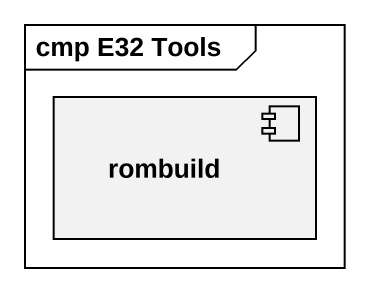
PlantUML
@startuml
mainframe cmp E32 Tools
component rombuild
@enduml
